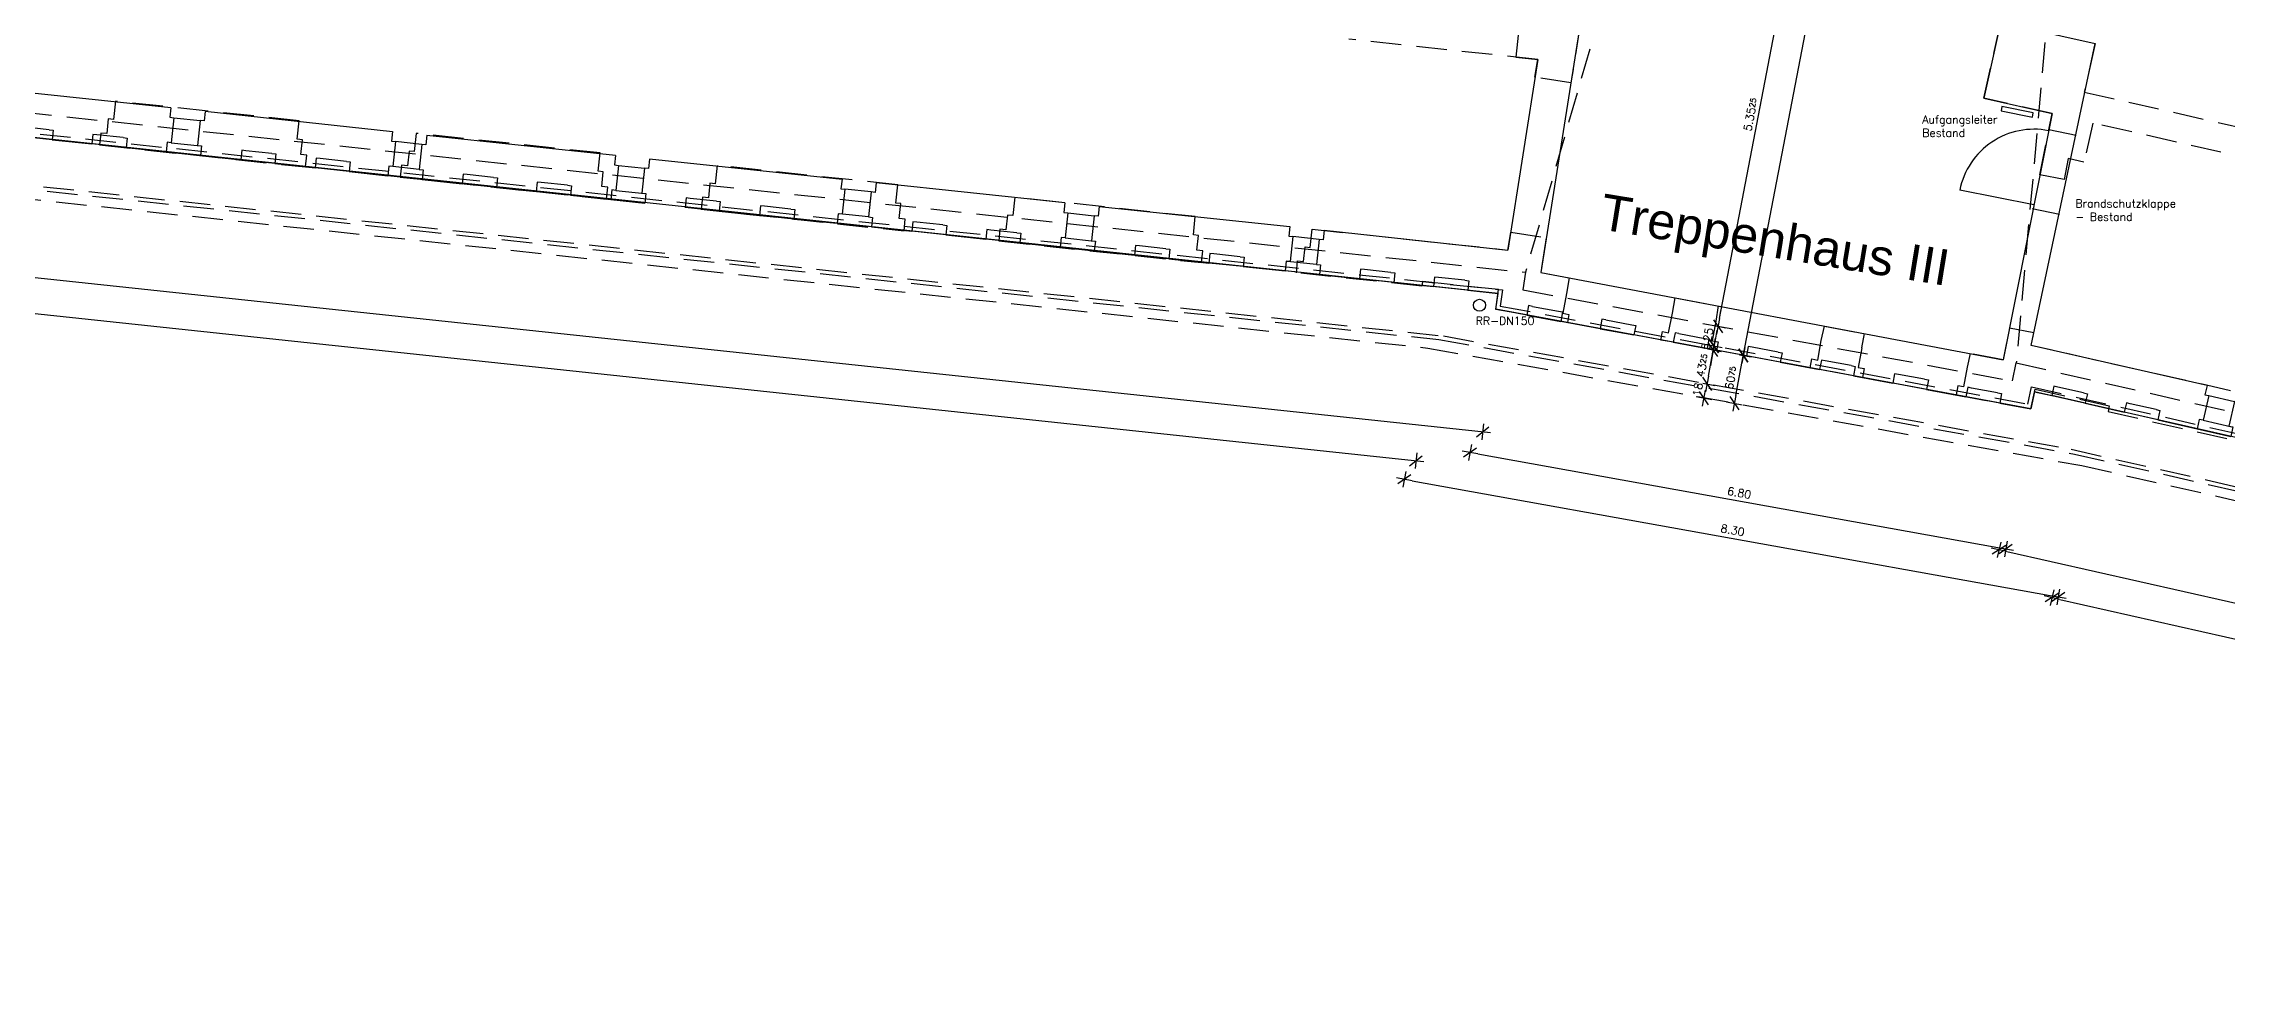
# Model space of a CAD drawing. Header units: metres. Extents: x -8 to 96, y -22 to 16.
# Drawn here: x 45.4 to 72.67, y -21.19 to -9.47 of the extents above; entities that cross this region are included whole.
import ezdxf

# ---------------------------------------------------------------- set-up
doc = ezdxf.new("R2010")
doc.units = ezdxf.units.M
doc.header["$LTSCALE"] = 0.03
doc.linetypes.add('STRICHLINIE', pattern=[19.05, 12.7, -6.35])
doc.layers.get('0').update_dxf_attribs({"linetype": 'CONTINUOUS'})
doc.layers.get('Defpoints').update_dxf_attribs({"linetype": 'CONTINUOUS'})
for name, color, linetype in [('A_ansicht', 9, 'CONTINUOUS'), ('A_BRANDSCHUTZ', 10, 'CONTINUOUS'), ('A_räume', 5, 'CONTINUOUS'), ('A_text', 2, 'CONTINUOUS'), ('A_türen', 9, 'CONTINUOUS'), ('A_verdeckt', 8, 'STRICHLINIE'), ('A_wände', 6, 'CONTINUOUS'), ('ANSICHT', 1, 'CONTINUOUS'), ('CKMA0002', 7, 'CONTINUOUS')]:
    doc.layers.add(name, color=color, linetype=linetype)
doc.styles.add('SIMPLEX', font='simplex.shx', dxfattribs={"height": 0.1})
doc.styles.get("Standard").update_dxf_attribs({"font": 'ARIAL.TTF', "height": 1})
doc.dimstyles.get("Standard").update_dxf_attribs({"dimtxt": 0.18, "dimasz": 0.18, "dimexe": 0.18, "dimexo": 0.0625, "dimgap": 0.09, "dimtad": 0, "dimtih": 1, "dimtoh": 1, "dimzin": 0, "dimdsep": 46, "dimlunit": 3, "dimtxsty": 'Standard', "dimcen": 0.09, "dimadec": 0, "dimazin": 0, "dimtfac": 1, "dimtofl": 0, "dimtmove": 2, "dimatfit": 3, "dimfxl": 1, "dimtolj": 1, "dimtzin": 0, "dimarcsym": 0})

# ---------------------------------------------------------------- blocks, each defined once
blk = doc.blocks.new('FE_O')
at = {"layer": 'A_wände'}
for p, q in [((-0.215, -0.12), (-0.215, 0)), ((0.215, -0.12), (0.215, 0)), ((-0.165, -0.12), (-0.215, -0.12)), ((-0.165, -0.435), (-0.165, -0.12)), ((0.165, -0.435), (0.165, -0.12)), ((0.165, -0.12), (0.215, -0.12)), ((-0.215, -0.555), (-0.215, -0.435)), ((-0.215, -0.435), (-0.165, -0.435)), ((0.215, -0.435), (0.165, -0.435)), ((0.215, -0.555), (0.215, -0.435))]:
    blk.add_line(p, q, dxfattribs=at)
at = {"layer": 'A_wände', "color": 2}
for p, q in [((0.165, -0.12), (-0.201, -0.12)), ((0.165, -0.435), (-0.165, -0.435))]:
    blk.add_line(p, q, dxfattribs=at)
at = {"layer": 'ANSICHT'}
blk.add_line((0.215, 0), (-0.215, 0), dxfattribs=at)
blk = doc.blocks.new('FE_G')
at = {"layer": 'A_wände'}
for p, q in [((-0.215, -0.12), (-0.215, 0)), ((0.215, -0.12), (0.215, 0)), ((-0.165, -0.12), (-0.215, -0.12)), ((0.165, -0.12), (-0.165, -0.12)), ((0.165, -0.12), (0.215, -0.12))]:
    blk.add_line(p, q, dxfattribs=at)
at = {"layer": 'ANSICHT'}
blk.add_line((0.215, 0), (-0.215, 0), dxfattribs=at)
blk = doc.blocks.new('DIMCROSS')
at = {"color": 0, "linetype": 'ByBlock'}
blk.add_line((-1, 0), (1, 0), dxfattribs=at)
at = {"linetype": 'ByBlock'}
blk.add_line((-0.707107, -0.707107), (0.707107, 0.707107), dxfattribs=at)
blk = doc.blocks.new('*D142')
at = {"layer": 'CKMA0002', "color": 1, "lineweight": -2}
for p, q in [((66.046, -13.876), (66.242, -13.914)), ((66.129, -13.708), (66.277, -13.736)), ((66.144, -13.895), (66.144, -13.895)), ((66.144, -13.895), (66.144, -13.895))]:
    blk.add_line(p, q, dxfattribs=at)
at = {"layer": 'Defpoints', "color": 0}
for p in [(65.751, -13.635), (65.668, -13.803), (66.178, -13.717)]:
    blk.add_point(p, dxfattribs=at)
at = {"layer": 'CKMA0002', "color": 1, "lineweight": -2, "xscale": 0.1, "yscale": 0.1, "zscale": 0.1}
for p, rotation in [((66.178, -13.717), 259.1211254552421), ((66.144, -13.895), 79.12112545524215)]:
    blk.add_blockref('DIMCROSS', p, dxfattribs=dict(at, rotation=rotation))
at = {"layer": 'CKMA0002', "color": 3, "insert": (66.063, -13.787), "char_height": 0.1, "attachment_point": 5, "rotation": 79.1211, "style": 'SIMPLEX'}
blk.add_mtext('\\A1;18{\\A1\\H0.7x\\S;}', dxfattribs=at)
blk = doc.blocks.new('*D143')
at = {"layer": 'CKMA0002', "color": 1, "lineweight": -2}
for p, q in [((66.211, -13.284), (66.358, -13.312)), ((66.197, -13.619), (66.241, -13.392))]:
    blk.add_line(p, q, dxfattribs=at)
at = {"layer": 'Defpoints', "color": 0}
for p in [(65.83, -13.211), (66.26, -13.293), (65.751, -13.635)]:
    blk.add_point(p, dxfattribs=at)
at = {"layer": 'CKMA0002', "color": 1, "lineweight": -2, "xscale": 0.1, "yscale": 0.1, "zscale": 0.1}
for p, rotation in [((66.26, -13.293), 79.12112545524212), ((66.178, -13.717), 259.1211254552421)]:
    blk.add_blockref('DIMCROSS', p, dxfattribs=dict(at, rotation=rotation))
at = {"layer": 'CKMA0002', "color": 3, "insert": (66.121, -13.486), "char_height": 0.1, "attachment_point": 5, "rotation": 79.1211, "style": 'SIMPLEX'}
blk.add_mtext('\\A1;43{\\A1\\H0.7x\\S25;}', dxfattribs=at)
blk = doc.blocks.new('*D144')
at = {"layer": 'CKMA0002', "color": 1, "lineweight": -2}
for p, q in [((66.288, -13.146), (66.307, -13.047)), ((66.22, -13.234), (66.368, -13.263)), ((66.241, -13.392), (66.222, -13.49))]:
    blk.add_line(p, q, dxfattribs=at)
at = {"layer": 'Defpoints', "color": 0}
for p in [(65.83, -13.211), (65.839, -13.161), (66.269, -13.244)]:
    blk.add_point(p, dxfattribs=at)
at = {"layer": 'CKMA0002', "color": 1, "lineweight": -2, "xscale": 0.1, "yscale": 0.1, "zscale": 0.1}
for p, rotation in [((66.26, -13.293), 79.12112545524215), ((66.269, -13.244), 259.1211254552421)]:
    blk.add_blockref('DIMCROSS', p, dxfattribs=dict(at, rotation=rotation))
at = {"layer": 'CKMA0002', "color": 3, "insert": (66.166, -13.25), "char_height": 0.1, "attachment_point": 5, "rotation": 79.1211, "style": 'SIMPLEX'}
blk.add_mtext('\\A1;5{\\A1\\H0.7x\\S;}', dxfattribs=at)
blk = doc.blocks.new('*D145')
at = {"layer": 'CKMA0002', "color": 1, "lineweight": -2}
for p, q in [((66.335, -12.9), (66.354, -12.802)), ((66.267, -12.989), (66.415, -13.017)), ((66.25, -13.342), (66.232, -13.44))]:
    blk.add_line(p, q, dxfattribs=at)
at = {"layer": 'Defpoints', "color": 0}
for p in [(65.885, -12.915), (66.316, -12.998), (65.839, -13.161)]:
    blk.add_point(p, dxfattribs=at)
at = {"layer": 'CKMA0002', "color": 1, "lineweight": -2, "xscale": 0.1, "yscale": 0.1, "zscale": 0.1}
for p, rotation in [((66.316, -12.998), 259.1211254552421), ((66.269, -13.244), 79.12112545524215)]:
    blk.add_blockref('DIMCROSS', p, dxfattribs=dict(at, rotation=rotation))
at = {"layer": 'CKMA0002', "color": 3, "insert": (66.195, -13.102), "char_height": 0.1, "attachment_point": 5, "rotation": 79.1211, "style": 'SIMPLEX'}
blk.add_mtext('\\A1;25{\\A1\\H0.7x\\S;}', dxfattribs=at)
blk = doc.blocks.new('*D146')
at = {"layer": 'CKMA0002', "color": 1, "lineweight": -2}
for p, q in [((66.335, -12.9), (67.308, -7.839)), ((67.278, -7.732), (67.425, -7.76))]:
    blk.add_line(p, q, dxfattribs=at)
at = {"layer": 'Defpoints', "color": 0}
for p in [(66.896, -7.658), (67.327, -7.741), (65.885, -12.915)]:
    blk.add_point(p, dxfattribs=at)
at = {"layer": 'CKMA0002', "color": 1, "lineweight": -2, "xscale": 0.1, "yscale": 0.1, "zscale": 0.1}
for p, rotation in [((67.327, -7.741), 79.12112545524212), ((66.316, -12.998), 259.1211254552421)]:
    blk.add_blockref('DIMCROSS', p, dxfattribs=dict(at, rotation=rotation))
at = {"layer": 'CKMA0002', "color": 3, "insert": (66.723, -10.351), "char_height": 0.1, "attachment_point": 5, "rotation": 79.1211, "style": 'SIMPLEX'}
blk.add_mtext('\\A1;5.35{\\A1\\H0.7x\\S25;}', dxfattribs=at)
blk = doc.blocks.new('*D153')
at = {"layer": 'CKMA0002', "color": 1, "lineweight": -2}
for p, q in [((66.586, -13.352), (66.733, -13.38)), ((66.539, -13.861), (66.616, -13.459)), ((66.422, -13.94), (66.618, -13.978))]:
    blk.add_line(p, q, dxfattribs=at)
at = {"layer": 'Defpoints', "color": 0}
for p in [(66.486, -13.333), (66.635, -13.361), (66.323, -13.921)]:
    blk.add_point(p, dxfattribs=at)
at = {"layer": 'CKMA0002', "color": 1, "lineweight": -2, "xscale": 0.1, "yscale": 0.1, "zscale": 0.1}
for p, rotation in [((66.635, -13.361), 79.12112545524212), ((66.52, -13.959), 259.1211254552421)]:
    blk.add_blockref('DIMCROSS', p, dxfattribs=dict(at, rotation=rotation))
at = {"layer": 'CKMA0002', "color": 3, "insert": (66.479, -13.641), "char_height": 0.1, "attachment_point": 5, "rotation": 79.1211, "style": 'SIMPLEX'}
blk.add_mtext('\\A1;60{\\A1\\H0.7x\\S75;}', dxfattribs=at)
blk = doc.blocks.new('*D154')
at = {"layer": 'CKMA0002', "color": 1, "lineweight": -2}
for p, q in [((68.686, -2.423), (68.834, -2.451)), ((66.654, -13.263), (68.717, -2.53))]:
    blk.add_line(p, q, dxfattribs=at)
at = {"layer": 'Defpoints', "color": 0}
for p in [(68.587, -2.403), (68.736, -2.432), (66.486, -13.333)]:
    blk.add_point(p, dxfattribs=at)
at = {"layer": 'CKMA0002', "color": 1, "lineweight": -2, "xscale": 0.1, "yscale": 0.1, "zscale": 0.1}
for p, rotation in [((68.736, -2.432), 79.12112545524212), ((66.635, -13.361), 259.1211254552421)]:
    blk.add_blockref('DIMCROSS', p, dxfattribs=dict(at, rotation=rotation))
at = {"layer": 'CKMA0002', "color": 3, "insert": (67.587, -7.878), "char_height": 0.1, "attachment_point": 5, "rotation": 79.1211, "style": 'SIMPLEX'}
blk.add_mtext('\\A1;11.13{\\A1\\H0.7x\\S;}', dxfattribs=at)
blk = doc.blocks.new('*D156')
at = {"layer": 'CKMA0002', "color": 1, "lineweight": -2}
for p, q in [((63.236, -14.476), (63.201, -14.673)), ((63.317, -14.592), (69.814, -15.761)), ((69.93, -15.68), (69.895, -15.877))]:
    blk.add_line(p, q, dxfattribs=at)
at = {"layer": 'Defpoints', "color": 0}
for p in [(63.533, -12.825), (70.227, -14.028), (69.912, -15.778)]:
    blk.add_point(p, dxfattribs=at)
at = {"layer": 'CKMA0002', "color": 1, "lineweight": -2, "xscale": 0.1, "yscale": 0.1, "zscale": 0.1}
for p, rotation in [((63.219, -14.575), 169.8075818094506), ((69.912, -15.778), 349.8075818094507)]:
    blk.add_blockref('DIMCROSS', p, dxfattribs=dict(at, rotation=rotation))
at = {"layer": 'CKMA0002', "color": 3, "insert": (66.583, -15.078), "char_height": 0.1, "attachment_point": 5, "rotation": 349.8076, "style": 'SIMPLEX'}
blk.add_mtext('\\A1;6.80{\\A1\\H0.7x\\S;}', dxfattribs=at)
blk = doc.blocks.new('*D157')
at = {"layer": 'CKMA0002', "color": 1, "lineweight": -2}
for p, q in [((62.415, -14.811), (62.38, -15.008)), ((62.496, -14.927), (70.469, -16.361)), ((70.585, -16.28), (70.549, -16.477))]:
    blk.add_line(p, q, dxfattribs=at)
at = {"layer": 'Defpoints', "color": 0}
for p in [(62.692, -13.269), (70.862, -14.738), (70.567, -16.378)]:
    blk.add_point(p, dxfattribs=at)
at = {"layer": 'CKMA0002', "color": 1, "lineweight": -2, "xscale": 0.1, "yscale": 0.1, "zscale": 0.1}
for p, rotation in [((62.397, -14.909), 169.8075818094506), ((70.567, -16.378), 349.8075818094507)]:
    blk.add_blockref('DIMCROSS', p, dxfattribs=dict(at, rotation=rotation))
at = {"layer": 'CKMA0002', "color": 3, "insert": (66.5, -15.545), "char_height": 0.1, "attachment_point": 5, "rotation": 349.8076, "style": 'SIMPLEX'}
blk.add_mtext('\\A1;8.30{\\A1\\H0.7x\\S;}', dxfattribs=at)
blk = doc.blocks.new('*D158')
at = {"layer": 'CKMA0002', "color": 1, "lineweight": -2}
for p, q in [((72.144, -1.072), (72.188, -0.877)), ((72.264, -0.996), (89.376, -4.859)), ((89.463, -4.93), (89.496, -4.784))]:
    blk.add_line(p, q, dxfattribs=at)
at = {"layer": 'Defpoints', "color": 0}
for p in [(89.474, -4.881), (70.49, -8.4), (87.808, -12.258)]:
    blk.add_point(p, dxfattribs=at)
at = {"layer": 'CKMA0002', "color": 1, "lineweight": -2, "xscale": 0.1, "yscale": 0.1, "zscale": 0.1}
for p, rotation in [((72.166, -0.974), 167.2789374319015), ((89.474, -4.881), 347.2789374319015)]:
    blk.add_blockref('DIMCROSS', p, dxfattribs=dict(at, rotation=rotation))
at = {"layer": 'CKMA0002', "color": 3, "insert": (80.842, -2.83), "char_height": 0.1, "attachment_point": 5, "rotation": 347.2789, "style": 'SIMPLEX'}
blk.add_mtext('\\A1;17.74{\\A1\\H0.7x\\S25;}', dxfattribs=at)
blk = doc.blocks.new('*D176')
at = {"layer": 'CKMA0002', "color": 1, "lineweight": -2}
for p, q in [((69.851, -15.693), (69.807, -15.888)), ((69.927, -15.812), (91.351, -20.649)), ((91.47, -20.573), (91.426, -20.768))]:
    blk.add_line(p, q, dxfattribs=at)
at = {"layer": 'Defpoints', "color": 0}
for p in [(70.27, -13.838), (91.889, -18.718), (91.448, -20.671)]:
    blk.add_point(p, dxfattribs=at)
at = {"layer": 'CKMA0002', "color": 1, "lineweight": -2, "xscale": 0.1, "yscale": 0.1, "zscale": 0.1}
for p, rotation in [((69.829, -15.79), 167.2789374319015), ((91.448, -20.671), 347.2789374319015)]:
    blk.add_blockref('DIMCROSS', p, dxfattribs=dict(at, rotation=rotation))
at = {"layer": 'CKMA0002', "color": 3, "insert": (80.661, -18.133), "char_height": 0.1, "attachment_point": 5, "rotation": 347.2789, "style": 'SIMPLEX'}
blk.add_mtext('\\A1;22.16{\\A1\\H0.7x\\S25;}', dxfattribs=at)
blk = doc.blocks.new('*D177')
at = {"layer": 'CKMA0002', "color": 1, "lineweight": -2}
for p, q in [((70.512, -16.289), (70.468, -16.484)), ((70.587, -16.409), (91.255, -21.075)), ((91.363, -21.048), (91.33, -21.194))]:
    blk.add_line(p, q, dxfattribs=at)
at = {"layer": 'Defpoints', "color": 0}
for p in [(71.095, -13.703), (91.947, -18.462), (91.352, -21.097)]:
    blk.add_point(p, dxfattribs=at)
at = {"layer": 'CKMA0002', "color": 1, "lineweight": -2, "xscale": 0.1, "yscale": 0.1, "zscale": 0.1}
for p, rotation in [((70.49, -16.387), 167.2789374319015), ((91.352, -21.097), 347.2789374319015)]:
    blk.add_blockref('DIMCROSS', p, dxfattribs=dict(at, rotation=rotation))
at = {"layer": 'CKMA0002', "color": 3, "insert": (80.943, -18.644), "char_height": 0.1, "attachment_point": 5, "rotation": 347.2789, "style": 'SIMPLEX'}
blk.add_mtext('\\A1;21.38{\\A1\\H0.7x\\S75;}', dxfattribs=at)
blk = doc.blocks.new('*D179')
at = {"layer": 'CKMA0002', "color": 1, "lineweight": -2}
for p, q in [((15.115, -9.07), (15.094, -9.268)), ((15.204, -9.18), (63.278, -14.304)), ((63.388, -14.215), (63.367, -14.414))]:
    blk.add_line(p, q, dxfattribs=at)
at = {"layer": 'Defpoints', "color": 0}
for p in [(15.297, -7.36), (63.57, -12.506), (63.377, -14.315)]:
    blk.add_point(p, dxfattribs=at)
at = {"layer": 'CKMA0002', "color": 1, "lineweight": -2, "xscale": 0.1, "yscale": 0.1, "zscale": 0.1}
for p, rotation in [((15.104, -9.169), 173.9153938698704), ((63.377, -14.315), 353.9153938698704)]:
    blk.add_blockref('DIMCROSS', p, dxfattribs=dict(at, rotation=rotation))
at = {"layer": 'CKMA0002', "color": 3, "insert": (39.251, -11.642), "char_height": 0.1, "attachment_point": 5, "rotation": 353.9154, "style": 'SIMPLEX'}
blk.add_mtext('\\A1;48.54{\\A1\\H0.7x\\S75;}', dxfattribs=at)
blk = doc.blocks.new('*D180')
at = {"layer": 'CKMA0002', "color": 1, "lineweight": -2}
for p, q in [((15.867, -9.601), (15.846, -9.799)), ((15.956, -9.711), (62.443, -14.666)), ((62.553, -14.577), (62.532, -14.776))]:
    blk.add_line(p, q, dxfattribs=at)
at = {"layer": 'Defpoints', "color": 0}
for p in [(16.006, -8.292), (62.692, -13.269), (62.542, -14.677)]:
    blk.add_point(p, dxfattribs=at)
at = {"layer": 'CKMA0002', "color": 1, "lineweight": -2, "xscale": 0.1, "yscale": 0.1, "zscale": 0.1}
for p, rotation in [((15.856, -9.7), 173.9153938698704), ((62.542, -14.677), 353.9153938698704)]:
    blk.add_blockref('DIMCROSS', p, dxfattribs=dict(at, rotation=rotation))
at = {"layer": 'CKMA0002', "color": 3, "insert": (39.21, -12.089), "char_height": 0.1, "attachment_point": 5, "rotation": 353.9154, "style": 'SIMPLEX'}
blk.add_mtext('\\A1;46.95{\\A1\\H0.7x\\S;}', dxfattribs=at)

msp = doc.modelspace()

# ---------------------------------------------------------------- linework, layer by layer
at = {"layer": 'A_ansicht', "color": 3}
msp.add_circle((63.33724, -12.73443), 0.075, dxfattribs=at)
at = {"layer": 'A_türen', "linetype": 'Continuous'}
msp.add_line((70.26448, -11.48031), (69.33753, -11.29649), dxfattribs=at)
at = {"layer": 'A_türen'}
msp.add_lwpolyline([(69.86385, -10.253), (69.85355, -10.30492), (70.24616, -10.38278), (70.25646, -10.33086)], close=True, dxfattribs=at)
at = {"layer": 'A_türen', "linetype": 'Continuous'}
msp.add_arc((70.26448, -11.48031), 0.945, 78.783088, 168.783091, dxfattribs=at)
at = {"layer": 'A_verdeckt', "color": 2}
for p, q in [((66.77241, -2.39662), (63.91073, -12.32255)), ((70.96327, -3.18846), (70.04366, -13.45474))]:
    msp.add_line(p, q, dxfattribs=at)
for points in [[(9.16081, -8.38537), (15.99635, -8.38576), (16.00182, -8.29164), (62.69226, -13.26873), (62.69226, -13.26873), (70.86193, -14.73757), (70.86193, -14.73757), (92.46953, -19.63953), (95.20084, -7.598), (71.18121, -2.1407), (66.92891, -1.33726), (15.26908, 4.19016), (14.95932, 1.29038), (9.16085, 1.29038)], [(9.16081, -8.26537), (15.88313, -8.26575), (15.88934, -8.15897), (62.82891, -13.16261), (62.82891, -13.16261), (70.77017, -14.5937), (70.77017, -14.5937), (92.37905, -19.49596), (95.05728, -7.68844), (71.15677, -2.25821), (66.91136, -1.45607), (15.37566, 4.05807), (15.06719, 1.17038), (9.16085, 1.17038)], [(9.16082, -8.21537), (15.83595, -8.21575), (15.84247, -8.1037), (62.88585, -13.1184), (62.88585, -13.1184), (70.73193, -14.53375), (70.73193, -14.53375), (92.34135, -19.43614), (94.99746, -7.72613), (71.14658, -2.30717), (66.90405, -1.50557), (15.42006, 4.00304), (15.11213, 1.12038), (9.16085, 1.12038)], [(9.16085, -7.56537), (15.22268, -7.56571), (15.2332, -7.38507), (63.62604, -12.54362), (63.59687, -12.74468), (70.18861, -13.96919), (70.23485, -13.75447), (91.85124, -18.65843), (94.21983, -8.21601), (71.01419, -2.94366), (66.80898, -2.14911), (15.99733, 3.28756), (15.6964, 0.47038), (9.16085, 0.47038)], [(9.16087, -7.31537), (14.98681, -7.3157), (14.99886, -7.10867), (63.91073, -12.32255), (63.87878, -12.54278), (69.99537, -13.67902), (70.04366, -13.45474), (91.66273, -18.35931), (93.92074, -8.40443), (70.96327, -3.18846), (66.77241, -2.39662), (16.21936, 3.01238), (15.92111, 0.22038), (9.16085, 0.22038)]]:
    msp.add_lwpolyline(points, dxfattribs=at)
at = {"layer": 'A_verdeckt'}
for points in [[(75.38796, -11.45393), (70.99975, -10.45845), (70.88913, -10.94608), (70.69413, -10.90182), (70.64193, -11.16498), (70.33893, -11.1049), (70.49054, -10.34041), (69.63953, -10.14541), (70.90852, -4.43141), (70.2282, -4.30081), (70.30173, -3.90492), (70.22307, -3.89033), (70.24318, -3.78215), (70.76901, -3.8798), (71.00483, -2.86818), (72.22387, -3.14467), (72.21944, -3.16417), (73.61362, -3.48041)], [(73.34781, -4.01957), (71.46107, -3.59161), (70.17274, -9.2713), (71.0308, -9.46593), (70.89368, -10.07046), (76.1784, -11.26918)], [(64.59653, -9.2234), (64.4796, -9.956), (64.03012, -9.88551), (64.06502, -9.66329), (61.70244, -9.41061)], [(48.63074, -10.66581), (48.56612, -10.65889), (48.59056, -10.43022), (46.29378, -10.18476), (46.26933, -10.41345), (46.2047, -10.40653), (46.18504, -10.59047), (46.11048, -10.58251), (46.09455, -10.73139), (48.66977, -11.00643), (48.68565, -10.85772), (48.61108, -10.84975), (48.63074, -10.66581)], [(52.32447, -11.06055), (52.34892, -10.83188), (50.05212, -10.58641), (50.02771, -10.8151), (49.96307, -10.80818), (49.94341, -10.99212), (49.86885, -10.98417), (49.85295, -11.13281), (52.42815, -11.40783), (52.44403, -11.25937), (52.36945, -11.25139), (52.38911, -11.06746), (52.32447, -11.06055)], [(56.16262, -11.65677), (56.08803, -11.6488), (56.1077, -11.46485), (56.04307, -11.45796), (56.06752, -11.22927), (53.81049, -10.98806), (53.78606, -11.21675), (53.72144, -11.20984), (53.70177, -11.39378), (53.6272, -11.38582), (53.61135, -11.53421), (56.14677, -11.805), (56.16262, -11.65677)], [(59.8655, -12.20216), (59.8813, -12.05418), (59.80674, -12.04621), (59.82639, -11.86227), (59.76177, -11.85537), (59.7862, -11.62668), (57.5292, -11.38548), (57.50474, -11.61416), (57.44004, -11.60725), (57.42038, -11.79118), (57.3458, -11.78321), (57.32997, -11.93137), (59.8655, -12.20216)], [(64.45384, -12.84836), (64.43464, -12.95163), (63.54036, -12.78558), (63.57618, -12.53922), (62.62446, -12.43758), (62.61822, -12.49616), (61.04869, -12.32853), (61.0645, -12.18065), (61.13907, -12.1886), (61.15872, -12.00465), (61.22334, -12.01157), (61.24779, -11.78288), (63.69174, -12.04407), (63.72666, -11.8218), (64.17065, -11.89144), (64.10153, -12.32441), (64.45702, -12.39157), (64.42536, -12.58892), (64.38007, -12.83479), (64.45384, -12.84836)], [(66.29027, -12.93135), (66.24497, -13.1772), (66.31873, -13.19077), (66.29885, -13.29778), (65.6046, -13.16889), (65.62418, -13.06336), (65.69794, -13.07691), (65.74815, -12.83196), (65.78372, -12.64227), (66.32038, -12.74368), (66.29027, -12.93135)], [(68.1134, -13.26651), (68.06813, -13.51236), (68.14188, -13.52591), (68.12139, -13.63622), (67.46877, -13.51502), (67.48907, -13.40577), (67.56283, -13.41933), (67.60813, -13.17347), (67.64663, -12.99428), (68.14206, -13.08791), (68.10849, -13.2656), (68.1134, -13.26651)], [(69.31222, -13.74092), (69.29133, -13.85343), (70.22725, -14.02722), (70.27989, -13.78283), (71.20634, -13.99297), (71.19053, -14.06269), (73.28383, -14.53751), (73.32317, -14.36401), (73.25001, -14.34741), (73.29095, -14.16707), (73.22756, -14.15268), (73.27841, -13.92835), (70.23101, -13.23707), (70.26222, -13.07964), (69.95922, -13.01955), (69.88053, -13.41641), (69.46786, -13.33842), (69.43128, -13.50861), (69.38598, -13.75448), (69.31222, -13.74092)]]:
    msp.add_lwpolyline(points, dxfattribs=at)
at = {"layer": 'A_wände', "linetype": 'Continuous'}
for p, q in [((70.90852, -4.43141), (69.63953, -10.14541)), ((63.88137, -8.78356), (63.79043, -9.63393)), ((64.59653, -9.2234), (64.10153, -12.32441)), ((70.17274, -9.2713), (71.0308, -9.46593)), ((70.23101, -13.23707), (71.0308, -9.46593)), ((64.06502, -9.66329), (63.69174, -12.04407)), ((63.79043, -9.63393), (64.06502, -9.66329)), ((44.63119, -10.01396), (46.98766, -10.26561)), ((47.41524, -10.31131), (49.75652, -10.56386)), ((69.63953, -10.14541), (70.49054, -10.34041)), ((70.49054, -10.34041), (69.88053, -13.41641)), ((50.1841, -10.60953), (52.54057, -10.86117)), ((45.50185, -10.6656), (45.99902, -10.71869)), ((46.42659, -10.76436), (46.92867, -10.81798)), ((47.35624, -10.86365), (47.85833, -10.91727)), ((52.96815, -10.90687), (55.37191, -11.15824)), ((48.2859, -10.96294), (48.78798, -11.01656)), ((49.21555, -11.06223), (49.69754, -11.1162)), ((50.1251, -11.16187), (50.62719, -11.21549)), ((51.05476, -11.26116), (51.55193, -11.31425)), ((51.9795, -11.35993), (52.48158, -11.41355)), ((58.15596, -11.45558), (55.79949, -11.2039)), ((53.83881, -11.5585), (54.3409, -11.61212)), ((54.76846, -11.65779), (55.31293, -11.71058)), ((58.58354, -11.50125), (60.96767, -11.75135)), ((55.74049, -11.75625), (56.24258, -11.80986)), ((56.67015, -11.85554), (57.16732, -11.90864)), ((57.59489, -11.9543), (58.09698, -12.00792)), ((61.39525, -11.79701), (63.69174, -12.04407)), ((58.52455, -12.05359), (59.02663, -12.1072)), ((59.4542, -12.15288), (59.95629, -12.2065)), ((60.38385, -12.25217), (60.90868, -12.30369)), ((61.33625, -12.34936), (61.83834, -12.40297)), ((62.26591, -12.44865), (62.76308, -12.50174)), ((64.10153, -12.32441), (69.88053, -13.41641)), ((63.19065, -12.54741), (63.56911, -12.58783)), ((63.54049, -12.78507), (63.56911, -12.58783)), ((63.9294, -12.85737), (63.54049, -12.78507)), ((64.84374, -13.02732), (64.35216, -12.93593)), ((65.75807, -13.19728), (65.2665, -13.1059)), ((66.67241, -13.36724), (66.18083, -13.27585)), ((72.42747, -13.73532), (70.23008, -13.23695)), ((67.09516, -13.44583), (67.58674, -13.53721)), ((68.00949, -13.61583), (68.50107, -13.70722)), ((68.92382, -13.78582), (69.4154, -13.87721)), ((70.27308, -13.81441), (70.22706, -14.02813)), ((70.27308, -13.81441), (70.48628, -13.86276)), ((69.83815, -13.95583), (70.22706, -14.02813)), ((70.90563, -13.95788), (71.39324, -14.06846)), ((71.81218, -14.16537), (72.30462, -14.27704))]:
    msp.add_line(p, q, dxfattribs=at)
at = {"layer": 'A_wände'}
for p, q in [((70.45163, -10.53658), (70.79117, -10.60859)), ((70.2437, -11.52494), (70.58324, -11.59695))]:
    msp.add_line(p, q, dxfattribs=at)
at = {"layer": 'A_wände', "linetype": 'Continuous'}
msp.add_lwpolyline([(94.28186, -8.16858), (91.88894, -18.71825), (70.27308, -13.81441), (70.22725, -14.02722), (63.54049, -12.78507), (63.56911, -12.58783), (15.28006, -7.44034), (15.26986, -7.61571), (9.16085, -7.61537)], dxfattribs=at)

# ---------------------------------------------------------------- block references
at = {"layer": 'A_verdeckt', "linetype": 'Continuous', "xscale": -1, "rotation": 173.903796797267}
msp.add_blockref('FE_O', (49.91132, -11.13904), dxfattribs=at)
at = {"layer": 'A_wände', "linetype": 'Continuous'}
for name, p, rotation in [('FE_O', (47.14246, -10.84082), 173.9037967972666), ('FE_O', (52.69537, -11.43638), 173.9037967972666), ('FE_O', (58.31076, -12.03076), 173.9037967972666), ('FE_G', (64.14078, -12.89665), 169.4694856097915), ('FE_G', (65.05512, -13.06661), 169.4694856097915), ('FE_G', (65.96945, -13.23656), 169.4694856097915), ('FE_O', (72.5143, -14.3246), 167.2222626502592)]:
    msp.add_blockref(name, p, dxfattribs=dict(at, rotation=rotation))
at = {"layer": 'A_wände', "linetype": 'Continuous', "xscale": -1}
for name, p, rotation in [('FE_G', (45.28806, -10.64276), 173.903796797267), ('FE_G', (46.2128, -10.74153), 173.9037967972682), ('FE_G', (48.07211, -10.94011), 173.9037967972678), ('FE_G', (49.00177, -11.0394), 173.903796797267), ('FE_G', (50.84097, -11.23832), 173.903796797267), ('FE_O', (55.52671, -11.73341), 173.903796797267), ('FE_G', (51.76571, -11.33709), 173.9037967972682), ('FE_G', (53.62502, -11.53567), 173.9037967972678), ('FE_G', (54.55468, -11.63496), 173.903796797267), ('FE_G', (56.45637, -11.8327), 173.903796797267), ('FE_G', (57.38111, -11.93147), 173.9037967972682), ('FE_G', (59.24042, -12.13005), 173.9037967972678), ('FE_O', (61.12247, -12.32652), 173.903796797267), ('FE_G', (60.17007, -12.22933), 173.903796797267), ('FE_G', (62.05212, -12.42581), 173.903796797267), ('FE_G', (62.97686, -12.52458), 173.9037967972682), ('FE_G', (66.88379, -13.40653), 169.4679437871355), ('FE_G', (67.79812, -13.57652), 169.4679437871368), ('FE_G', (68.71245, -13.74652), 169.4679437871368), ('FE_G', (69.62678, -13.91651), 169.4679437871368), ('FE_G', (70.69595, -13.91032), 167.2222626502595), ('FE_G', (71.60251, -14.11782), 167.2222626502608)]:
    msp.add_blockref(name, p, dxfattribs=dict(at, rotation=rotation))

# ---------------------------------------------------------------- texts
at = {"layer": 'A_BRANDSCHUTZ', "color": 1, "linetype": 'Continuous', "char_height": 0.1, "width": 1, "attachment_point": 1, "style": 'SIMPLEX'}
for s, insert in [('Aufgangsleiter\\PBestand', (68.86948, -10.36343, 0)), ('Brandschutzklappe - Bestand', (70.7824, -11.41223, 0))]:
    msp.add_mtext(s, dxfattribs=dict(at, insert=insert))
at = {"layer": 'A_räume', "linetype": 'Continuous', "insert": (64.89446, -11.33751, 0), "char_height": 0.45, "width": 19.9377, "attachment_point": 1, "rotation": 350.704803}
msp.add_mtext('Treppenhaus III', dxfattribs=at)
at = {"layer": 'A_text', "linetype": 'Continuous', "insert": (63.29027, -12.87847), "char_height": 0.1, "width": 1, "attachment_point": 1, "style": 'SIMPLEX'}
msp.add_mtext('RR-DN150', dxfattribs=at)

# ---------------------------------------------------------------- dimensions: what is measured, and where the dimension line sits
at = {"layer": 'CKMA0002'}
for base, p1, p2, angle, text, override, picture, middle in [((89.47367, -4.88131), (70.48981, -8.3999), (87.80836, -12.25824), 347.278937, '17.74{\\A1\\H0.7x\\S25;}', {"dimtxt": 0.1, "dimasz": 0.1, "dimexe": 0.1, "dimexo": 7.512562, "dimgap": 0.05, "dimtad": 1, "dimtih": 0, "dimtoh": 0, "dimdec": 4, "dimrnd": 0.0025, "dimlunit": 2, "dimtxsty": 'SIMPLEX', "dimblk": 'DIMCROSS', "dimdle": 0.05, "dimclrd": 1, "dimclre": 1, "dimclrt": 3, "dimtdec": 4, "dimtix": 1, "dimtmove": 0, "dimtvp": 1}, '*D158', (80.84192, -2.83021)), ((68.73551, -2.43198), (66.48647, -13.33267), (68.58723, -2.40349), 79.121125, '11.13{\\A1\\H0.7x\\S;}', {"dimtxt": 0.1, "dimasz": 0.1, "dimexe": 0.1, "dimexo": 0.100988, "dimgap": 0.05, "dimtad": 1, "dimtih": 0, "dimtoh": 0, "dimdec": 4, "dimrnd": 0.0025, "dimlunit": 2, "dimtxsty": 'SIMPLEX', "dimblk": 'DIMCROSS', "dimdle": 0.05, "dimse1": 1, "dimclrd": 1, "dimclre": 1, "dimclrt": 3, "dimtdec": 4, "dimtix": 1, "dimtmove": 0, "dimtvp": 1}, '*D154', (67.58707, -7.87773)), ((63.37742, -14.31481), (15.29714, -7.35976), (63.57029, -12.50555), 353.915394, '48.54{\\A1\\H0.7x\\S75;}', {"dimtxt": 0.1, "dimasz": 0.1, "dimexe": 0.1, "dimexo": 1.719515, "dimgap": 0.05, "dimtad": 1, "dimtih": 0, "dimtoh": 0, "dimdec": 4, "dimrnd": 0.0025, "dimlunit": 2, "dimtxsty": 'SIMPLEX', "dimblk": 'DIMCROSS', "dimdle": 0.05, "dimclrd": 1, "dimclre": 1, "dimclrt": 3, "dimtdec": 4, "dimtix": 1, "dimtmove": 0, "dimtvp": 1}, '*D179', (39.25145, -11.64248)), ((67.32687, -7.74113), (65.88515, -12.91549), (66.89553, -7.65824), 79.121125, '5.35{\\A1\\H0.7x\\S25;}', {"dimtxt": 0.1, "dimasz": 0.1, "dimexe": 0.1, "dimexo": 0.38923, "dimgap": 0.05, "dimtad": 1, "dimtih": 0, "dimtoh": 0, "dimdec": 4, "dimrnd": 0.0025, "dimlunit": 2, "dimtxsty": 'SIMPLEX', "dimblk": 'DIMCROSS', "dimdle": 0.05, "dimse1": 1, "dimclrd": 1, "dimclre": 1, "dimclrt": 3, "dimtdec": 4, "dimtix": 1, "dimtmove": 0, "dimtvp": 1}, '*D146', (66.72347, -10.35089)), ((62.54219, -14.67658), (16.00633, -8.29213), (62.69226, -13.26873), 353.915394, '46.95{\\A1\\H0.7x\\S;}', {"dimtxt": 0.1, "dimasz": 0.1, "dimexe": 0.1, "dimexo": 1.315828, "dimgap": 0.05, "dimtad": 1, "dimtih": 0, "dimtoh": 0, "dimdec": 4, "dimrnd": 0.0025, "dimlunit": 2, "dimtxsty": 'SIMPLEX', "dimblk": 'DIMCROSS', "dimdle": 0.05, "dimclrd": 1, "dimclre": 1, "dimclrt": 3, "dimtdec": 4, "dimtix": 1, "dimtmove": 0, "dimtvp": 1}, '*D180', (39.20982, -12.08884)), ((66.31649, -12.99838), (65.83949, -13.16128), (65.88515, -12.91549), 79.121125, '25{\\A1\\H0.7x\\S;}', {"dimtxt": 0.1, "dimasz": 0.1, "dimexe": 0.1, "dimexo": 0.38923, "dimgap": 0.05, "dimtad": 1, "dimtih": 0, "dimtoh": 0, "dimdec": 4, "dimrnd": 0.0025, "dimlunit": 2, "dimtxsty": 'SIMPLEX', "dimblk": 'DIMCROSS', "dimdle": 0.05, "dimse1": 1, "dimclrd": 1, "dimclre": 1, "dimclrt": 3, "dimtdec": 4, "dimtix": 1, "dimtmove": 0, "dimtvp": 1}, '*D145', (66.19469, -13.10226)), ((69.9124, -15.77826), (63.53334, -12.82465), (70.22706, -14.02813), 349.807582, '6.80{\\A1\\H0.7x\\S;}', {"dimtxt": 0.1, "dimasz": 0.1, "dimexe": 0.1, "dimexo": 1.6782, "dimgap": 0.05, "dimtad": 1, "dimtih": 0, "dimtoh": 0, "dimdec": 4, "dimrnd": 0.0025, "dimlunit": 2, "dimtxsty": 'SIMPLEX', "dimblk": 'DIMCROSS', "dimdle": 0.05, "dimclrd": 1, "dimclre": 1, "dimclrt": 3, "dimtdec": 4, "dimtix": 1, "dimtmove": 0, "dimtvp": 1}, '*D156', (66.58324, -15.0781)), ((66.26931, -13.24389), (65.83029, -13.2108), (65.83949, -13.16128), 79.121125, '5{\\A1\\H0.7x\\S;}', {"dimtxt": 0.1, "dimasz": 0.1, "dimexe": 0.1, "dimexo": 0.38768, "dimgap": 0.05, "dimtad": 1, "dimtih": 0, "dimtoh": 0, "dimdec": 4, "dimrnd": 0.0025, "dimlunit": 2, "dimtxsty": 'SIMPLEX', "dimblk": 'DIMCROSS', "dimdle": 0.05, "dimse1": 1, "dimclrd": 1, "dimclre": 1, "dimclrt": 3, "dimtdec": 4, "dimtix": 1, "dimtmove": 0, "dimtvp": 1}, '*D144', (66.16635, -13.24974)), ((70.56695, -16.37829), (62.69226, -13.26873), (70.86193, -14.73757), 349.807582, '8.30{\\A1\\H0.7x\\S;}', {"dimtxt": 0.1, "dimasz": 0.1, "dimexe": 0.1, "dimexo": 1.567031, "dimgap": 0.05, "dimtad": 1, "dimtih": 0, "dimtoh": 0, "dimdec": 4, "dimrnd": 0.0025, "dimlunit": 2, "dimtxsty": 'SIMPLEX', "dimblk": 'DIMCROSS', "dimdle": 0.05, "dimclrd": 1, "dimclre": 1, "dimclrt": 3, "dimtdec": 4, "dimtix": 1, "dimtmove": 0, "dimtvp": 1}, '*D157', (66.4998, -15.54545)), ((66.2598, -13.29334), (65.75148, -13.63533), (65.83029, -13.2108), 79.121125, '43{\\A1\\H0.7x\\S25;}', {"dimtxt": 0.1, "dimasz": 0.1, "dimexe": 0.1, "dimexo": 0.387367, "dimgap": 0.05, "dimtad": 1, "dimtih": 0, "dimtoh": 0, "dimdec": 4, "dimrnd": 0.0025, "dimlunit": 2, "dimtxsty": 'SIMPLEX', "dimblk": 'DIMCROSS', "dimdle": 0.05, "dimse1": 1, "dimclrd": 1, "dimclre": 1, "dimclrt": 3, "dimtdec": 4, "dimtix": 1, "dimtmove": 0, "dimtvp": 1}, '*D143', (66.12085, -13.48648)), ((66.63505, -13.36122), (66.32253, -13.92077), (66.48647, -13.33267), 79.121125, '60{\\A1\\H0.7x\\S75;}', {"dimtxt": 0.1, "dimasz": 0.1, "dimexe": 0.1, "dimexo": 0.101291, "dimgap": 0.05, "dimtad": 1, "dimtih": 0, "dimtoh": 0, "dimdec": 4, "dimrnd": 0.0025, "dimlunit": 2, "dimtxsty": 'SIMPLEX', "dimblk": 'DIMCROSS', "dimdle": 0.05, "dimclrd": 1, "dimclre": 1, "dimclrt": 3, "dimtdec": 4, "dimtix": 1, "dimtmove": 0, "dimtvp": 1}, '*D153', (66.47942, -13.64112)), ((66.17831, -13.71736), (65.66831, -13.80316), (65.75148, -13.63533), 79.121125, '18{\\A1\\H0.7x\\S;}', {"dimtxt": 0.1, "dimasz": 0.1, "dimexe": 0.1, "dimexo": 0.384642, "dimgap": 0.05, "dimtad": 1, "dimtih": 0, "dimtoh": 0, "dimdec": 4, "dimrnd": 0.0025, "dimlunit": 2, "dimtxsty": 'SIMPLEX', "dimblk": 'DIMCROSS', "dimdle": 0.05, "dimclrd": 1, "dimclre": 1, "dimclrt": 3, "dimtdec": 4, "dimtix": 1, "dimtmove": 0, "dimtvp": 1}, '*D142', (66.06307, -13.78712)), ((91.4482, -20.67061), (70.27001, -13.83787), (91.88893, -18.71825), 347.278937, '22.16{\\A1\\H0.7x\\S25;}', {"dimtxt": 0.1, "dimasz": 0.1, "dimexe": 0.1, "dimexo": 1.90149, "dimgap": 0.05, "dimtad": 1, "dimtih": 0, "dimtoh": 0, "dimdec": 4, "dimrnd": 0.0025, "dimlunit": 2, "dimtxsty": 'SIMPLEX', "dimblk": 'DIMCROSS', "dimdle": 0.05, "dimclrd": 1, "dimclre": 1, "dimclrt": 3, "dimtdec": 4, "dimtix": 1, "dimtmove": 0, "dimtvp": 1}, '*D176', (80.66075, -18.13287)), ((91.35232, -21.09656), (71.09543, -13.70323), (91.94713, -18.46168), 347.278937, '21.38{\\A1\\H0.7x\\S75;}', {"dimtxt": 0.1, "dimasz": 0.1, "dimexe": 0.1, "dimexo": 2.651187, "dimgap": 0.05, "dimtad": 1, "dimtih": 0, "dimtoh": 0, "dimdec": 4, "dimrnd": 0.0025, "dimlunit": 2, "dimtxsty": 'SIMPLEX', "dimblk": 'DIMCROSS', "dimdle": 0.05, "dimclrd": 1, "dimclre": 1, "dimclrt": 3, "dimtdec": 4, "dimtix": 1, "dimtmove": 0, "dimtvp": 1}, '*D177', (80.94298, -18.64418))]:
    dim = msp.add_linear_dim(base=base, p1=p1, p2=p2, angle=angle, text=text, dimstyle='Standard', override=override, dxfattribs=at)
    dim.commit()
    dim.dimension.update_dxf_attribs({"geometry": picture, "text_midpoint": middle})

doc.saveas('drawing.dxf')
